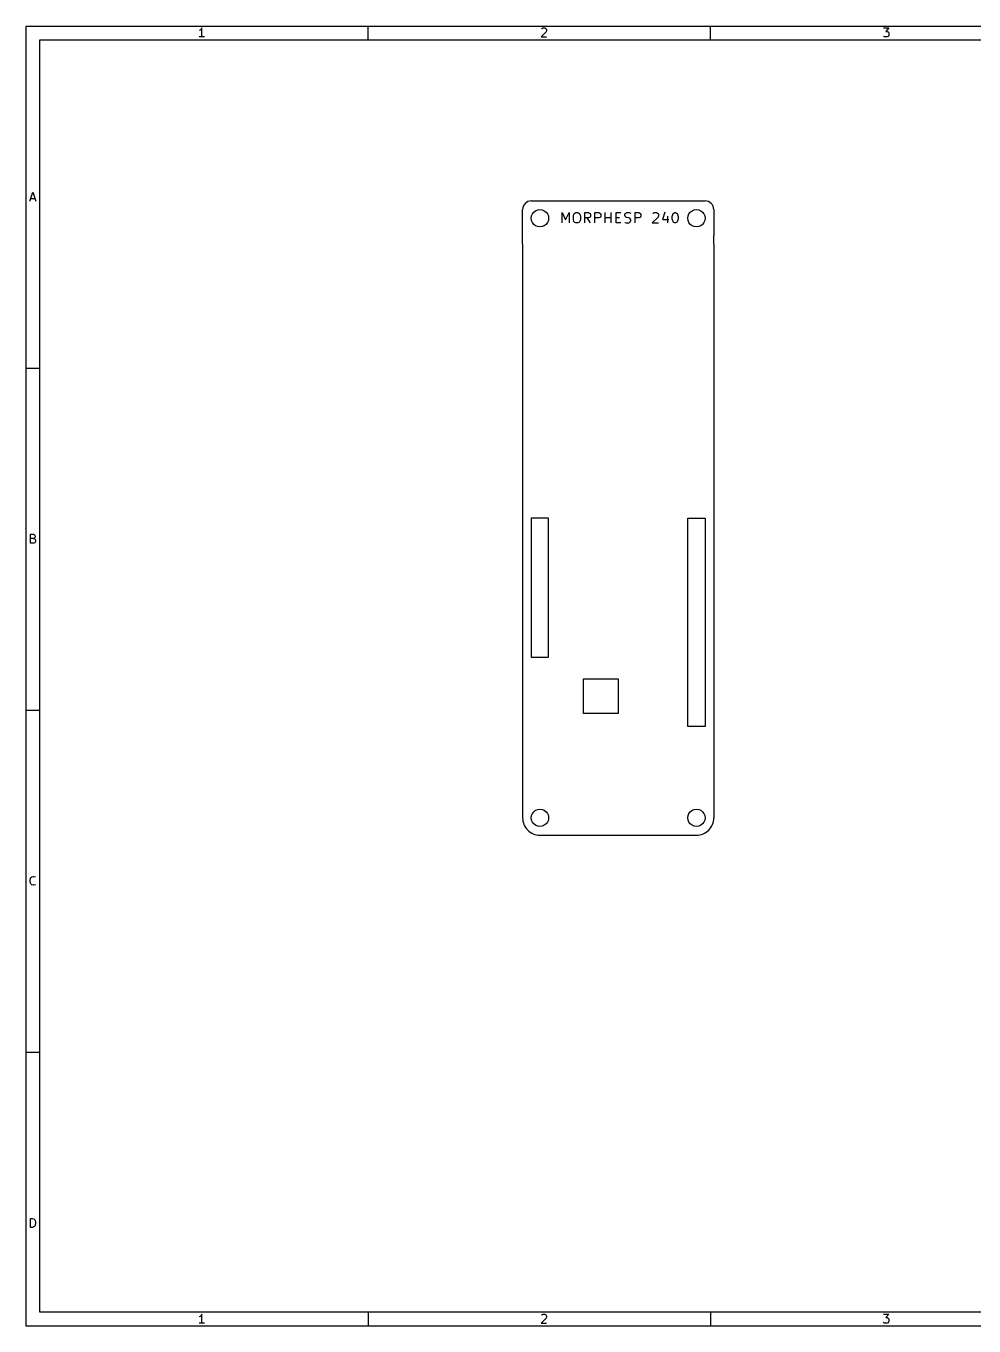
# Model space of a CAD drawing. Extents: x 10 to 287, y -198 to -8.
# Drawn here: x 10 to 148.5, y -198 to -8 of the extents above; entities that cross this region are included whole.
import ezdxf

# ---------------------------------------------------------------- set-up
doc = ezdxf.new("R2010")
doc.units = 0
doc.layers.get('0').update_dxf_attribs({"linetype": 'CONTINUOUS'})

msp = doc.modelspace()

# ---------------------------------------------------------------- linework, layer by layer
at = {"color": 7}
for p, q in [((10.000005, -7.983936), (287.002245, -7.983936)), ((10.000005, -197.991176), (10.000005, -7.983936)), ((35.4457, -8.580811), (35.32124, -8.641771)), ((35.57016, -8.456351), (35.4457, -8.580811)), ((35.69208, -8.270931), (35.57016, -8.456351)), ((35.69208, -9.571411), (35.69208, -8.270931)), ((59.99988, -9.982891), (59.99988, -7.983911)), ((86.00186, -8.827191), (85.26018, -9.571411)), ((85.32114, -8.395391), (85.3821, -8.331891)), ((85.3821, -8.331891), (85.50656, -8.270931)), ((85.50656, -8.270931), (85.81644, -8.270931)), ((85.81644, -8.270931), (85.9409, -8.331891)), ((85.9409, -8.331891), (86.00186, -8.395391)), ((86.00186, -8.395391), (86.06536, -8.517311)), ((86.06536, -8.641771), (86.00186, -8.827191)), ((86.06536, -8.517311), (86.06536, -8.641771)), ((109.99978, -9.982891), (109.99978, -7.983911)), ((135.26008, -8.270931), (136.06526, -8.270931)), ((135.32104, -9.507911), (135.26008, -9.446951)), ((136.06526, -8.270931), (135.63092, -8.766231)), ((135.63092, -8.766231), (135.81634, -8.766231)), ((135.81634, -8.766231), (135.9408, -8.827191)), ((135.9408, -8.827191), (136.00176, -8.890691)), ((136.00176, -9.446951), (135.9408, -9.507911)), ((136.00176, -8.890691), (136.06526, -9.012611)), ((136.06526, -9.322491), (136.00176, -9.446951)), ((136.06526, -9.012611), (136.06526, -9.322491)), ((12.000001, -9.983932), (285.001741, -9.983932)), ((12.000001, -195.99118), (12.000001, -9.983932)), ((36.06546, -9.571411), (35.32124, -9.571411)), ((85.26018, -9.571411), (86.06536, -9.571411)), ((135.4455, -9.571411), (135.32104, -9.507911)), ((135.81634, -9.571411), (135.4455, -9.571411)), ((135.9408, -9.507911), (135.81634, -9.571411)), ((10.5664, -33.571871), (10.9982, -32.271391)), ((10.9982, -32.271391), (11.43254, -33.571871)), ((10.68832, -33.198491), (11.30808, -33.198491)), ((88.34374, -36.762111), (88.34374, -35.260971)), ((88.34374, -35.260971), (88.84412, -36.332851)), ((88.84412, -36.332851), (89.3445, -35.260971)), ((89.3445, -35.260971), (89.3445, -36.762111)), ((89.98712, -35.761351), (90.05824, -35.474331)), ((89.98712, -36.261731), (89.98712, -35.761351)), ((90.05824, -35.474331), (90.20048, -35.332091)), ((90.20048, -35.332091), (90.34526, -35.260971)), ((90.34526, -35.260971), (90.62974, -35.260971)), ((90.62974, -35.260971), (90.77198, -35.332091)), ((90.77198, -35.332091), (90.91676, -35.474331)), ((90.91676, -35.474331), (90.98788, -35.761351)), ((90.98788, -35.761351), (90.98788, -36.261731)), ((91.6305, -36.762111), (91.6305, -35.260971)), ((91.6305, -35.260971), (92.202, -35.260971)), ((92.202, -36.045831), (91.6305, -36.045831)), ((92.48648, -36.762111), (91.9861, -36.045831)), ((92.202, -35.260971), (92.34424, -35.332091)), ((92.34424, -35.974711), (92.202, -36.045831)), ((92.34424, -35.332091), (92.41536, -35.403211)), ((92.41536, -35.903591), (92.34424, -35.974711)), ((92.41536, -35.403211), (92.48648, -35.547991)), ((92.48648, -35.761351), (92.41536, -35.903591)), ((92.48648, -35.547991), (92.48648, -35.761351)), ((93.1291, -36.762111), (93.1291, -35.260971)), ((93.1291, -35.260971), (93.7006, -35.260971)), ((93.7006, -36.045831), (93.1291, -36.045831)), ((93.7006, -35.260971), (93.84538, -35.332091)), ((93.84538, -35.974711), (93.7006, -36.045831)), ((93.84538, -35.332091), (93.9165, -35.403211)), ((93.9165, -35.903591), (93.84538, -35.974711)), ((93.9165, -35.403211), (93.98762, -35.547991)), ((93.98762, -35.761351), (93.9165, -35.903591)), ((93.98762, -35.547991), (93.98762, -35.761351)), ((94.63024, -36.762111), (94.63024, -35.260971)), ((94.63024, -35.974711), (95.48622, -35.974711)), ((95.48622, -36.762111), (95.48622, -35.260971)), ((96.2025, -36.762111), (96.2025, -35.260971)), ((96.2025, -35.260971), (96.91624, -35.260971)), ((96.2025, -35.974711), (96.70034, -35.974711)), ((97.48774, -35.547991), (97.55886, -35.403211)), ((97.48774, -35.690231), (97.48774, -35.547991)), ((97.55886, -35.832471), (97.48774, -35.690231)), ((97.55886, -35.403211), (97.62998, -35.332091)), ((97.62998, -35.903591), (97.55886, -35.832471)), ((97.62998, -35.332091), (97.77222, -35.260971)), ((97.77222, -35.974711), (97.62998, -35.903591)), ((97.77222, -35.260971), (98.13036, -35.260971)), ((98.05924, -36.045831), (97.77222, -35.974711)), ((98.20148, -36.119491), (98.05924, -36.045831)), ((98.13036, -35.260971), (98.34372, -35.332091)), ((98.98634, -36.762111), (98.98634, -35.260971)), ((98.98634, -35.260971), (99.55784, -35.260971)), ((99.55784, -36.045831), (98.98634, -36.045831)), ((99.55784, -35.260971), (99.70008, -35.332091)), ((99.70008, -35.974711), (99.55784, -36.045831)), ((99.70008, -35.332091), (99.77374, -35.403211)), ((99.77374, -35.903591), (99.70008, -35.974711)), ((99.77374, -35.403211), (99.84486, -35.547991)), ((99.84486, -35.761351), (99.77374, -35.903591)), ((99.84486, -35.547991), (99.84486, -35.761351)), ((102.34422, -35.903591), (101.48824, -36.762111)), ((101.55936, -35.403211), (101.63048, -35.332091)), ((101.63048, -35.332091), (101.77272, -35.260971)), ((101.77272, -35.260971), (102.13086, -35.260971)), ((102.13086, -35.260971), (102.2731, -35.332091)), ((102.2731, -35.332091), (102.34422, -35.403211)), ((102.34422, -35.403211), (102.41534, -35.547991)), ((102.41534, -35.690231), (102.34422, -35.903591)), ((102.41534, -35.547991), (102.41534, -35.690231)), ((103.34498, -35.189851), (102.98684, -36.261731)), ((103.70058, -35.761351), (103.70058, -36.762111)), ((104.41432, -35.832471), (104.48798, -35.547991)), ((104.41432, -36.190611), (104.41432, -35.832471)), ((104.48798, -35.547991), (104.5591, -35.403211)), ((104.5591, -35.403211), (104.63022, -35.332091)), ((104.63022, -35.332091), (104.77246, -35.260971)), ((104.77246, -35.260971), (104.9147, -35.260971)), ((104.9147, -35.260971), (105.05948, -35.332091)), ((105.05948, -35.332091), (105.1306, -35.403211)), ((105.1306, -35.403211), (105.20172, -35.547991)), ((105.20172, -35.547991), (105.27284, -35.832471)), ((105.27284, -35.832471), (105.27284, -36.190611)), ((90.05824, -36.546211), (89.98712, -36.261731)), ((90.20048, -36.690991), (90.05824, -36.546211)), ((90.34526, -36.762111), (90.20048, -36.690991)), ((90.62974, -36.762111), (90.34526, -36.762111)), ((90.77198, -36.690991), (90.62974, -36.762111)), ((90.91676, -36.546211), (90.77198, -36.690991)), ((90.98788, -36.261731), (90.91676, -36.546211)), ((96.91624, -36.762111), (96.2025, -36.762111)), ((97.48774, -36.690991), (97.7011, -36.762111)), ((97.7011, -36.762111), (98.05924, -36.762111)), ((98.05924, -36.762111), (98.20148, -36.690991)), ((98.2726, -36.190611), (98.20148, -36.119491)), ((98.20148, -36.690991), (98.2726, -36.617331)), ((98.34372, -36.332851), (98.2726, -36.190611)), ((98.2726, -36.617331), (98.34372, -36.475091)), ((98.34372, -36.475091), (98.34372, -36.332851)), ((101.48824, -36.762111), (102.41534, -36.762111)), ((102.98684, -36.261731), (103.91648, -36.261731)), ((104.48798, -36.475091), (104.41432, -36.190611)), ((104.5591, -36.617331), (104.48798, -36.475091)), ((104.63022, -36.690991), (104.5591, -36.617331)), ((104.77246, -36.762111), (104.63022, -36.690991)), ((104.9147, -36.762111), (104.77246, -36.762111)), ((105.05948, -36.690991), (104.9147, -36.762111)), ((105.1306, -36.617331), (105.05948, -36.690991)), ((105.20172, -36.475091), (105.1306, -36.617331)), ((105.27284, -36.190611), (105.20172, -36.475091)), ((9.99998, -57.983811), (11.99896, -57.983811)), ((83.82, -79.898931), (83.82, -100.218931)), ((86.36, -79.898931), (83.82, -79.898931)), ((86.36, -100.218931), (86.36, -79.898931)), ((106.68, -110.378931), (106.68, -79.898931)), ((106.68, -79.898931), (109.22, -79.898931)), ((109.22, -79.898931), (109.22, -110.378931)), ((10.65784, -83.571771), (10.65784, -82.271291)), ((10.65784, -82.271291), (11.09218, -82.271291)), ((11.09218, -82.891051), (10.65784, -82.891051)), ((11.15314, -83.571771), (10.65784, -83.571771)), ((11.09218, -82.271291), (11.21664, -82.332251)), ((11.21664, -82.827551), (11.09218, -82.891051)), ((11.09218, -82.891051), (11.2776, -82.952011)), ((11.2776, -83.508271), (11.15314, -83.571771)), ((11.21664, -82.332251), (11.2776, -82.395751)), ((11.2776, -82.766591), (11.21664, -82.827551)), ((11.2776, -82.395751), (11.33856, -82.517671)), ((11.33856, -82.642131), (11.2776, -82.766591)), ((11.2776, -82.952011), (11.33856, -83.012971)), ((11.33856, -83.447311), (11.2776, -83.508271)), ((11.33856, -82.517671), (11.33856, -82.642131)), ((11.33856, -83.012971), (11.40206, -83.137431)), ((11.40206, -83.322851), (11.33856, -83.447311)), ((11.40206, -83.137431), (11.40206, -83.322851)), ((83.82, -100.218931), (86.36, -100.218931)), ((91.44, -108.473931), (91.44, -103.393931)), ((91.44, -103.393931), (96.52, -103.393931)), ((96.52, -103.393931), (96.52, -108.473931)), ((9.99998, -107.983711), (11.99896, -107.983711)), ((96.52, -108.473931), (91.44, -108.473931)), ((109.22, -110.378931), (106.68, -110.378931)), ((10.59688, -132.827451), (10.65784, -132.581071)), ((10.59688, -133.012871), (10.59688, -132.827451)), ((10.65784, -132.581071), (10.72134, -132.456611)), ((10.72134, -132.456611), (10.84326, -132.332151)), ((10.84326, -132.332151), (11.02868, -132.271191)), ((11.02868, -132.271191), (11.15314, -132.271191)), ((11.15314, -132.271191), (11.33856, -132.332151)), ((11.33856, -132.332151), (11.40206, -132.395651)), ((10.65784, -133.261791), (10.59688, -133.012871)), ((10.72134, -133.386251), (10.65784, -133.261791)), ((10.84326, -133.508171), (10.72134, -133.386251)), ((11.02868, -133.571671), (10.84326, -133.508171)), ((11.15314, -133.571671), (11.02868, -133.571671)), ((11.33856, -133.508171), (11.15314, -133.571671)), ((11.40206, -133.447211), (11.33856, -133.508171)), ((9.99998, -157.983611), (11.99896, -157.983611)), ((10.65784, -183.571571), (10.65784, -182.271091)), ((10.65784, -182.271091), (10.96772, -182.271091)), ((10.96772, -182.271091), (11.15314, -182.332051)), ((11.15314, -182.332051), (11.2776, -182.456511)), ((10.96772, -183.571571), (10.65784, -183.571571)), ((11.15314, -183.508071), (10.96772, -183.571571)), ((11.2776, -183.386151), (11.15314, -183.508071)), ((11.2776, -182.456511), (11.33856, -182.580971)), ((11.33856, -183.261691), (11.2776, -183.386151)), ((11.33856, -182.580971), (11.40206, -182.827351)), ((11.40206, -183.012771), (11.33856, -183.261691)), ((11.40206, -182.827351), (11.40206, -183.012771)), ((285.001741, -195.99118), (12.000001, -195.99118)), ((35.4457, -196.586531), (35.32124, -196.650031)), ((36.06546, -197.577131), (35.32124, -197.577131)), ((35.57016, -196.464611), (35.4457, -196.586531)), ((35.69208, -196.279191), (35.57016, -196.464611)), ((35.69208, -197.577131), (35.69208, -196.279191)), ((59.99988, -195.989631), (59.99988, -197.988611)), ((86.00186, -196.835451), (85.26018, -197.577131)), ((85.26018, -197.577131), (86.06536, -197.577131)), ((85.32114, -196.401111), (85.3821, -196.340151)), ((85.3821, -196.340151), (85.50656, -196.279191)), ((85.50656, -196.279191), (85.81644, -196.279191)), ((85.81644, -196.279191), (85.9409, -196.340151)), ((85.9409, -196.340151), (86.00186, -196.401111)), ((86.00186, -196.401111), (86.06536, -196.525571)), ((86.06536, -196.650031), (86.00186, -196.835451)), ((86.06536, -196.525571), (86.06536, -196.650031)), ((109.99978, -195.989631), (109.99978, -197.988611)), ((135.26008, -196.279191), (136.06526, -196.279191)), ((135.32104, -197.516171), (135.26008, -197.455211)), ((135.4455, -197.577131), (135.32104, -197.516171)), ((135.81634, -197.577131), (135.4455, -197.577131)), ((136.06526, -196.279191), (135.63092, -196.771951)), ((135.63092, -196.771951), (135.81634, -196.771951)), ((135.81634, -196.771951), (135.9408, -196.835451)), ((135.9408, -197.516171), (135.81634, -197.577131)), ((135.9408, -196.835451), (136.00176, -196.896411)), ((136.00176, -197.455211), (135.9408, -197.516171)), ((136.00176, -196.896411), (136.06526, -197.020871)), ((136.06526, -197.330751), (136.00176, -197.455211)), ((136.06526, -197.020871), (136.06526, -197.330751)), ((287.002245, -197.991176), (10.000005, -197.991176))]:
    msp.add_line(p, q, dxfattribs=at)
at = {"color": 1}
for p, q in [((83.82, -33.543931), (109.22, -33.543931)), ((82.55, -38.623931), (82.55, -34.813931)), ((86.36, -36.083931), (86.36, -36.083931)), ((109.22, -36.083931), (109.22, -36.083931)), ((110.49, -34.813931), (110.49, -38.623931)), ((82.55, -39.893931), (82.55, -38.623931)), ((82.55, -39.893931), (82.55, -123.713931)), ((110.49, -39.893931), (110.49, -38.623931)), ((110.49, -39.893931), (110.49, -123.713931)), ((86.36, -123.713931), (86.36, -123.713931)), ((109.22, -123.713931), (109.22, -123.713931)), ((85.09, -126.253931), (107.95, -126.253931))]:
    msp.add_line(p, q, dxfattribs=at)
for points in [[(82.921974, -33.915905), (82.683803, -34.154076), (82.55, -34.477106), (82.55, -34.813931)], [(83.82, -33.543931), (83.483175, -33.543931), (83.160146, -33.677734), (82.921974, -33.915905)], [(110.118026, -33.915905), (109.879854, -33.677734), (109.556825, -33.543931), (109.22, -33.543931)], [(110.49, -34.813931), (110.49, -34.477106), (110.356197, -34.154076), (110.118026, -33.915905)], [(83.82, -36.083931), (83.82, -35.630204), (84.062061, -35.210942), (84.455, -34.984079)], [(84.455, -37.183783), (84.062061, -36.956919), (83.82, -36.537658), (83.82, -36.083931)], [(84.455, -34.984079), (84.847939, -34.757215), (85.332061, -34.757215), (85.725, -34.984079)], [(85.725, -34.984079), (86.117939, -35.210942), (86.36, -35.630204), (86.36, -36.083931)], [(86.36, -36.083931), (86.36, -36.537658), (86.117939, -36.956919), (85.725, -37.183783)], [(106.68, -36.083931), (106.68, -35.630204), (106.922061, -35.210942), (107.315, -34.984079)], [(107.315, -37.183783), (106.922061, -36.956919), (106.68, -36.537658), (106.68, -36.083931)], [(107.315, -34.984079), (107.707939, -34.757215), (108.192061, -34.757215), (108.585, -34.984079)], [(108.585, -34.984079), (108.977939, -35.210942), (109.22, -35.630204), (109.22, -36.083931)], [(109.22, -36.083931), (109.22, -36.537658), (108.977939, -36.956919), (108.585, -37.183783)], [(85.725, -37.183783), (85.332061, -37.410647), (84.847939, -37.410647), (84.455, -37.183783)], [(108.585, -37.183783), (108.192061, -37.410647), (107.707939, -37.410647), (107.315, -37.183783)], [(83.82, -123.713931), (83.82, -123.260204), (84.062061, -122.840942), (84.455, -122.614079)], [(84.455, -122.614079), (84.847939, -122.387215), (85.332061, -122.387215), (85.725, -122.614079)], [(85.725, -122.614079), (86.117939, -122.840942), (86.36, -123.260204), (86.36, -123.713931)], [(106.68, -123.713931), (106.68, -123.260204), (106.922061, -122.840942), (107.315, -122.614079)], [(107.315, -122.614079), (107.707939, -122.387215), (108.192061, -122.387215), (108.585, -122.614079)], [(108.585, -122.614079), (108.977939, -122.840942), (109.22, -123.260204), (109.22, -123.713931)], [(82.55, -123.713931), (82.55, -124.387581), (82.817606, -125.03364), (83.293949, -125.509982)], [(84.455, -124.813783), (84.062061, -124.586919), (83.82, -124.167658), (83.82, -123.713931)], [(85.725, -124.813783), (85.332061, -125.040647), (84.847939, -125.040647), (84.455, -124.813783)], [(86.36, -123.713931), (86.36, -124.167658), (86.117939, -124.586919), (85.725, -124.813783)], [(107.315, -124.813783), (106.922061, -124.586919), (106.68, -124.167658), (106.68, -123.713931)], [(108.585, -124.813783), (108.192061, -125.040647), (107.707939, -125.040647), (107.315, -124.813783)], [(109.22, -123.713931), (109.22, -124.167658), (108.977939, -124.586919), (108.585, -124.813783)], [(109.746051, -125.509982), (110.222394, -125.03364), (110.49, -124.387581), (110.49, -123.713931)], [(83.293949, -125.509982), (83.770291, -125.986325), (84.41635, -126.253931), (85.09, -126.253931)], [(107.95, -126.253931), (108.62365, -126.253931), (109.269709, -125.986325), (109.746051, -125.509982)]]:
    msp.add_open_spline(points, degree=3, dxfattribs=at)

doc.saveas('drawing.dxf')
